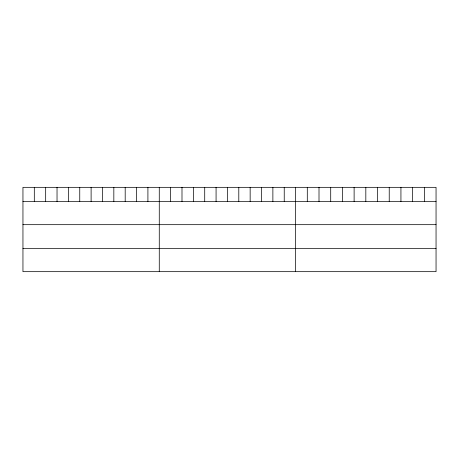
<?xml version="1.0" encoding="UTF-8"?>
<svg xmlns="http://www.w3.org/2000/svg" width="459" height="459" viewBox="0 0 459 459"><rect width="100%" height="100%" fill="white"/><g stroke="black" fill="none" stroke-linecap="round" stroke-linejoin="round"><path stroke-width="0.69" d="M436.05 201.535L436.05 271.665L22.95 271.665L22.95 187.335L436.05 187.335L436.05 201.535L22.95 201.535M22.95 224.675L436.05 224.675M22.95 248.52L436.05 248.52M424.346 187.335L424.346 201.535M412.641 187.335L412.641 201.535M400.936 187.335L400.936 201.535M389.232 187.335L389.232 201.535M377.527 187.335L377.527 201.535M365.823 187.335L365.823 201.535M354.119 187.335L354.119 201.535M342.414 187.335L342.414 201.535M330.709 187.335L330.709 201.535M319.005 187.335L319.005 201.535M307.3 187.335L307.3 201.535M295.596 187.335L295.596 271.665M284.236 187.335L284.236 201.535M272.875 187.335L272.875 201.535M261.515 187.335L261.515 201.535M250.155 187.335L250.155 201.535M238.795 187.335L238.795 201.535M227.434 187.335L227.434 201.535M216.074 187.335L216.074 201.535M204.714 187.335L204.714 201.535M193.354 187.335L193.354 201.535M181.993 187.335L181.993 201.535M170.633 187.335L170.633 201.535M159.273 187.335L159.273 271.665M147.913 187.335L147.913 201.535M136.553 187.335L136.553 201.535M125.192 187.335L125.192 201.535M113.832 187.335L113.832 201.535M102.472 187.335L102.472 201.535M91.112 187.335L91.112 201.535M79.751 187.335L79.751 201.535M68.391 187.335L68.391 201.535M57.031 187.335L57.031 201.535M45.67 187.335L45.67 201.535M34.31 187.335L34.31 201.535"/></g></svg>
